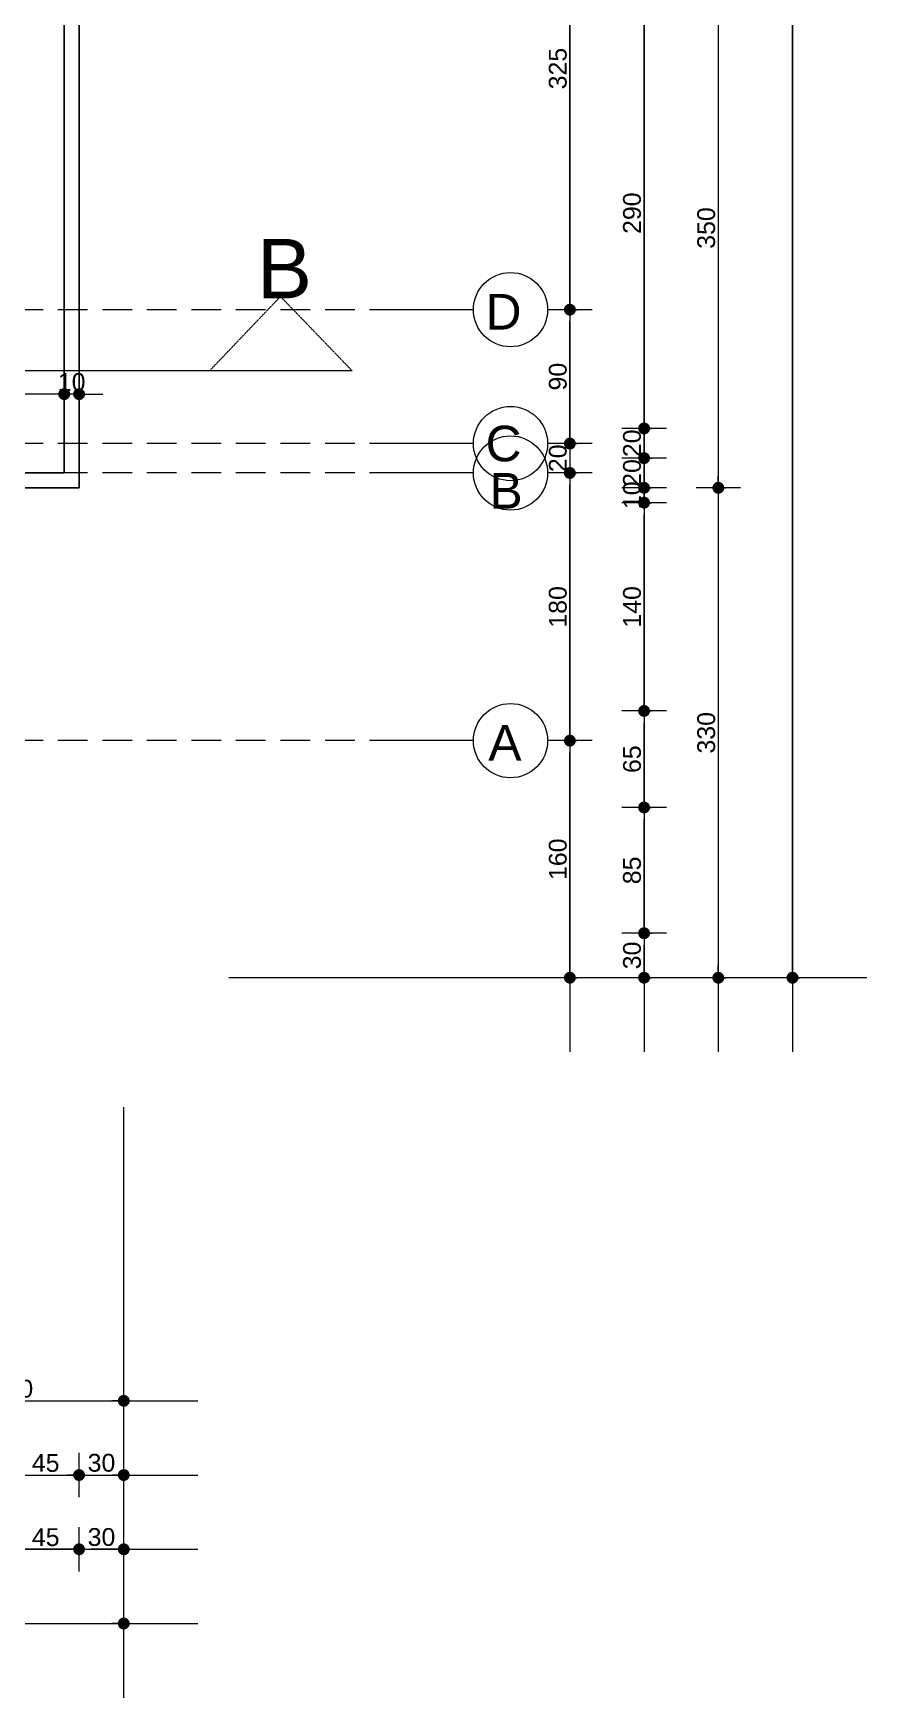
# Model space of a CAD drawing. Header units: millimetres. Extents: x 38129 to 72024, y -56282 to 16512.
# Drawn here: x 52773 to 53334, y -45595 to -44474 of the extents above; entities that cross this region are included whole.
import ezdxf

# ---------------------------------------------------------------- set-up
doc = ezdxf.new("R2010")
doc.units = ezdxf.units.MM
doc.linetypes.add('HIDDEN', pattern=[0.375, 0.25, -0.125])
for name, color, linetype, lineweight in [('AKS', 55, 'HIDDEN', 0), ('DIŞÖLÇÜ', 37, 'Continuous', 0), ('pencere+KAPI', 1, 'Continuous', 0), ('ölçü İÇ', 31, 'Continuous', 0)]:
    doc.layers.add(name, color=color, linetype=linetype, lineweight=lineweight)
doc.layers.add('balkon', color=171, linetype='Continuous')
doc.layers.add('tefriş', color=42, linetype='Continuous')
doc.styles.add('icdisolcu_yazi', font='arial.ttf')
doc.styles.get("Standard").update_dxf_attribs({"font": 'arial.ttf'})
doc.dimstyles.new('İç Ölçü', dxfattribs={"dimtxt": 12, "dimasz": 8, "dimexe": 5, "dimexo": 0, "dimgap": 2, "dimtad": 1, "dimdec": 0, "dimzin": 12, "dimdsep": 46, "dimtxsty": 'icdisolcu_yazi', "dimblk": 'DOT', "dimcen": 8, "dimdle": 5, "dimclrd": 256, "dimclre": 256, "dimclrt": 7, "dimadec": 0, "dimazin": 3, "dimtfac": 1, "dimtdec": 0, "dimtix": 1, "dimtmove": 2, "dimatfit": 3, "dimldrblk": 'DOT', "dimfxl": 0, "dimtolj": 1, "dimtzin": 0, "dimlwd": -1, "dimlwe": -1, "dimarcsym": 0})

# ---------------------------------------------------------------- blocks, each defined once
blk = doc.blocks.new('_Dot')
at = {"color": 0, "lineweight": -2}
blk.add_line((-0.5, 0), (-1, 0), dxfattribs=at)
at = {"color": 0, "lineweight": 30, "const_width": 0.5}
blk.add_lwpolyline([(-0.25, 0, 1), (0.25, 0, 1)], format="xyb", close=True, dxfattribs=at)
blk = doc.blocks.new('*D1565')
at = {"layer": 'Defpoints', "color": 0, "lineweight": 120, "transparency": 16777216}
for p in [(53134.2, -44950.7), (53134.2, -44950.7), (53134.2, -45110.4)]:
    blk.add_point(p, dxfattribs=at)
at = {"layer": 'DIŞÖLÇÜ', "transparency": 16777216}
for p, q in [((53134.2, -44950.7), (53139.2, -44950.7)), ((53134.2, -45110.4), (53139.2, -45110.4))]:
    blk.add_line(p, q, dxfattribs=at)
at = {"layer": 'DIŞÖLÇÜ', "linetype": 'Continuous', "transparency": 16777216}
blk.add_line((53134.2, -45102.4), (53134.2, -44958.7), dxfattribs=at)
at = {"layer": 'DIŞÖLÇÜ', "transparency": 16777216, "xscale": 8, "yscale": 8, "zscale": 8}
for p, rotation in [((53134.2, -44950.7), 90), ((53134.2, -45110.4), 270)]:
    blk.add_blockref('_Dot', p, dxfattribs=dict(at, rotation=rotation))
at = {"layer": 'DIŞÖLÇÜ', "color": 7, "transparency": 16777216, "insert": (53126.1, -45030.6), "char_height": 12, "attachment_point": 5, "rotation": 90, "style": 'icdisolcu_yazi'}
blk.add_mtext('\\A1;160', dxfattribs=at)
blk = doc.blocks.new('*D1566')
at = {"layer": 'Defpoints', "color": 0, "lineweight": 120, "transparency": 16777216}
for p in [(53134.2, -44770.4), (53134.2, -44770.4), (53134.2, -44950.7)]:
    blk.add_point(p, dxfattribs=at)
at = {"layer": 'DIŞÖLÇÜ', "transparency": 16777216}
for p, q in [((53134.2, -44770.4), (53139.2, -44770.4)), ((53134.2, -44950.7), (53139.2, -44950.7))]:
    blk.add_line(p, q, dxfattribs=at)
at = {"layer": 'DIŞÖLÇÜ', "linetype": 'Continuous', "transparency": 16777216}
blk.add_line((53134.2, -44942.7), (53134.2, -44778.4), dxfattribs=at)
at = {"layer": 'DIŞÖLÇÜ', "transparency": 16777216, "xscale": 8, "yscale": 8, "zscale": 8}
for p, rotation in [((53134.2, -44770.4), 90), ((53134.2, -44950.7), 270)]:
    blk.add_blockref('_Dot', p, dxfattribs=dict(at, rotation=rotation))
at = {"layer": 'DIŞÖLÇÜ', "color": 7, "transparency": 16777216, "insert": (53126.1, -44860.6), "char_height": 12, "attachment_point": 5, "rotation": 90, "style": 'icdisolcu_yazi'}
blk.add_mtext('\\A1;180', dxfattribs=at)
blk = doc.blocks.new('*D1567')
at = {"layer": 'Defpoints', "color": 0, "lineweight": 120, "transparency": 16777216}
for p in [(53134.2, -44660.4), (53134.2, -44660.4), (53134.2, -44750.6)]:
    blk.add_point(p, dxfattribs=at)
at = {"layer": 'DIŞÖLÇÜ', "transparency": 16777216}
for p, q in [((53134.2, -44660.4), (53139.2, -44660.4)), ((53134.2, -44750.6), (53139.2, -44750.6))]:
    blk.add_line(p, q, dxfattribs=at)
at = {"layer": 'DIŞÖLÇÜ', "linetype": 'Continuous', "transparency": 16777216}
blk.add_line((53134.2, -44742.6), (53134.2, -44668.4), dxfattribs=at)
at = {"layer": 'DIŞÖLÇÜ', "transparency": 16777216, "xscale": 8, "yscale": 8, "zscale": 8}
for p, rotation in [((53134.2, -44660.4), 90), ((53134.2, -44750.6), 270)]:
    blk.add_blockref('_Dot', p, dxfattribs=dict(at, rotation=rotation))
at = {"layer": 'DIŞÖLÇÜ', "color": 7, "transparency": 16777216, "insert": (53126.1, -44705.5), "char_height": 12, "attachment_point": 5, "rotation": 90, "style": 'icdisolcu_yazi'}
blk.add_mtext('\\A1;90', dxfattribs=at)
blk = doc.blocks.new('*D1568')
at = {"layer": 'Defpoints', "color": 0, "lineweight": 120, "transparency": 16777216}
for p in [(53134.2, -44335.6), (53134.2, -44335.6), (53134.2, -44660.4)]:
    blk.add_point(p, dxfattribs=at)
at = {"layer": 'DIŞÖLÇÜ', "transparency": 16777216}
for p, q in [((53134.2, -44335.6), (53139.2, -44335.6)), ((53134.2, -44660.4), (53139.2, -44660.4))]:
    blk.add_line(p, q, dxfattribs=at)
at = {"layer": 'DIŞÖLÇÜ', "linetype": 'Continuous', "transparency": 16777216}
blk.add_line((53134.2, -44652.4), (53134.2, -44343.6), dxfattribs=at)
at = {"layer": 'DIŞÖLÇÜ', "transparency": 16777216, "xscale": 8, "yscale": 8, "zscale": 8}
for p, rotation in [((53134.2, -44335.6), 90), ((53134.2, -44660.4), 270)]:
    blk.add_blockref('_Dot', p, dxfattribs=dict(at, rotation=rotation))
at = {"layer": 'DIŞÖLÇÜ', "color": 7, "transparency": 16777216, "insert": (53126.1, -44498), "char_height": 12, "attachment_point": 5, "rotation": 90, "style": 'icdisolcu_yazi'}
blk.add_mtext('\\A1;325', dxfattribs=at)
blk = doc.blocks.new('*D1577')
at = {"layer": 'Defpoints', "color": 0, "lineweight": 120, "transparency": 16777216}
for p in [(53134.2, -44750.6), (53134.2, -44770.4), (53134.2, -44770.4)]:
    blk.add_point(p, dxfattribs=at)
at = {"layer": 'DIŞÖLÇÜ', "linetype": 'Continuous', "transparency": 16777216}
for p, q in [((53134.2, -44742.6), (53134.2, -44734.6)), ((53134.2, -44750.6), (53134.2, -44770.4)), ((53134.2, -44778.4), (53134.2, -44786.4))]:
    blk.add_line(p, q, dxfattribs=at)
at = {"layer": 'DIŞÖLÇÜ', "transparency": 16777216}
for p, q in [((53134.2, -44750.6), (53139.2, -44750.6)), ((53134.2, -44770.4), (53139.2, -44770.4))]:
    blk.add_line(p, q, dxfattribs=at)
at = {"layer": 'DIŞÖLÇÜ', "transparency": 16777216, "xscale": 8, "yscale": 8, "zscale": 8}
for p, rotation in [((53134.2, -44750.6), 270), ((53134.2, -44770.4), 90)]:
    blk.add_blockref('_Dot', p, dxfattribs=dict(at, rotation=rotation))
at = {"layer": 'DIŞÖLÇÜ', "color": 7, "transparency": 16777216, "insert": (53126.1, -44760.5), "char_height": 12, "attachment_point": 5, "rotation": 90, "style": 'icdisolcu_yazi'}
blk.add_mtext('\\A1;20', dxfattribs=at)
blk = doc.blocks.new('*D1606')
at = {"layer": 'Defpoints', "color": 0, "lineweight": 120, "transparency": 16777216}
for p in [(52683.6, -45395.4), (52833.6, -45395.4), (52833.6, -45395.4)]:
    blk.add_point(p, dxfattribs=at)
at = {"layer": 'DIŞÖLÇÜ', "transparency": 16777216}
for p, q in [((52683.6, -45395.4), (52683.6, -45390.4)), ((52833.6, -45395.4), (52833.6, -45390.4))]:
    blk.add_line(p, q, dxfattribs=at)
at = {"layer": 'DIŞÖLÇÜ', "linetype": 'Continuous', "transparency": 16777216}
blk.add_line((52691.6, -45395.4), (52825.6, -45395.4), dxfattribs=at)
at = {"layer": 'DIŞÖLÇÜ', "transparency": 16777216, "xscale": 8, "yscale": 8, "zscale": 8, "rotation": 180}
blk.add_blockref('_Dot', (52683.6, -45395.4), dxfattribs=at)
at = {"layer": 'DIŞÖLÇÜ', "transparency": 16777216, "xscale": 8, "yscale": 8, "zscale": 8}
blk.add_blockref('_Dot', (52833.6, -45395.4), dxfattribs=at)
at = {"layer": 'DIŞÖLÇÜ', "color": 7, "transparency": 16777216, "insert": (52758.6, -45387.3), "char_height": 12, "attachment_point": 5, "style": 'icdisolcu_yazi'}
blk.add_mtext('\\A1;150', dxfattribs=at)
blk = doc.blocks.new('*D1622')
at = {"layer": 'Defpoints', "color": 0, "lineweight": 120, "transparency": 16777216}
for p in [(52758.4, -45445.4), (52803.5, -45445.4), (52803.5, -45445.4)]:
    blk.add_point(p, dxfattribs=at)
at = {"layer": 'DIŞÖLÇÜ', "transparency": 16777216}
for p, q in [((52758.4, -45445.4), (52758.4, -45440.4)), ((52803.5, -45445.4), (52803.5, -45440.4))]:
    blk.add_line(p, q, dxfattribs=at)
at = {"layer": 'DIŞÖLÇÜ', "linetype": 'Continuous', "transparency": 16777216}
blk.add_line((52766.4, -45445.4), (52795.5, -45445.4), dxfattribs=at)
at = {"layer": 'DIŞÖLÇÜ', "transparency": 16777216, "xscale": 8, "yscale": 8, "zscale": 8, "rotation": 180}
blk.add_blockref('_Dot', (52758.4, -45445.4), dxfattribs=at)
at = {"layer": 'DIŞÖLÇÜ', "transparency": 16777216, "xscale": 8, "yscale": 8, "zscale": 8}
blk.add_blockref('_Dot', (52803.5, -45445.4), dxfattribs=at)
at = {"layer": 'DIŞÖLÇÜ', "color": 7, "transparency": 16777216, "insert": (52781, -45437.3), "char_height": 12, "attachment_point": 5, "style": 'icdisolcu_yazi'}
blk.add_mtext('\\A1;45', dxfattribs=at)
blk = doc.blocks.new('*D1623')
at = {"layer": 'Defpoints', "color": 0, "lineweight": 120, "transparency": 16777216}
for p in [(52803.5, -45445.4), (52833.6, -45445.4), (52833.6, -45445.4)]:
    blk.add_point(p, dxfattribs=at)
at = {"layer": 'DIŞÖLÇÜ', "transparency": 16777216}
for p, q in [((52803.5, -45445.4), (52803.5, -45440.4)), ((52833.6, -45445.4), (52833.6, -45440.4))]:
    blk.add_line(p, q, dxfattribs=at)
at = {"layer": 'DIŞÖLÇÜ', "linetype": 'Continuous', "transparency": 16777216}
blk.add_line((52811.5, -45445.4), (52825.6, -45445.4), dxfattribs=at)
at = {"layer": 'DIŞÖLÇÜ', "transparency": 16777216, "xscale": 8, "yscale": 8, "zscale": 8, "rotation": 180}
blk.add_blockref('_Dot', (52803.5, -45445.4), dxfattribs=at)
at = {"layer": 'DIŞÖLÇÜ', "transparency": 16777216, "xscale": 8, "yscale": 8, "zscale": 8}
blk.add_blockref('_Dot', (52833.6, -45445.4), dxfattribs=at)
at = {"layer": 'DIŞÖLÇÜ', "color": 7, "transparency": 16777216, "insert": (52818.6, -45437.2), "char_height": 12, "attachment_point": 5, "style": 'icdisolcu_yazi'}
blk.add_mtext('\\A1;30', dxfattribs=at)
blk = doc.blocks.new('*D1624')
at = {"layer": 'Defpoints', "color": 0, "lineweight": 120, "transparency": 16777216}
for p in [(52803.5, -45495.4), (52803.5, -45495.4), (52833.6, -45495.4)]:
    blk.add_point(p, dxfattribs=at)
at = {"layer": 'DIŞÖLÇÜ', "transparency": 16777216}
for p, q in [((52803.5, -45495.4), (52803.5, -45490.4)), ((52833.6, -45495.4), (52833.6, -45490.4))]:
    blk.add_line(p, q, dxfattribs=at)
at = {"layer": 'DIŞÖLÇÜ', "linetype": 'Continuous', "transparency": 16777216}
blk.add_line((52825.6, -45495.4), (52811.5, -45495.4), dxfattribs=at)
at = {"layer": 'DIŞÖLÇÜ', "transparency": 16777216, "xscale": 8, "yscale": 8, "zscale": 8, "rotation": 180}
blk.add_blockref('_Dot', (52803.5, -45495.4), dxfattribs=at)
at = {"layer": 'DIŞÖLÇÜ', "transparency": 16777216, "xscale": 8, "yscale": 8, "zscale": 8}
blk.add_blockref('_Dot', (52833.6, -45495.4), dxfattribs=at)
at = {"layer": 'DIŞÖLÇÜ', "color": 7, "transparency": 16777216, "insert": (52818.6, -45487.2), "char_height": 12, "attachment_point": 5, "style": 'icdisolcu_yazi'}
blk.add_mtext('\\A1;30', dxfattribs=at)
blk = doc.blocks.new('*D1625')
at = {"layer": 'Defpoints', "color": 0, "lineweight": 120, "transparency": 16777216}
for p in [(52758.4, -45495.4), (52758.4, -45495.4), (52803.5, -45495.4)]:
    blk.add_point(p, dxfattribs=at)
at = {"layer": 'DIŞÖLÇÜ', "transparency": 16777216}
for p, q in [((52758.4, -45495.4), (52758.4, -45490.4)), ((52803.5, -45495.4), (52803.5, -45490.4))]:
    blk.add_line(p, q, dxfattribs=at)
at = {"layer": 'DIŞÖLÇÜ', "linetype": 'Continuous', "transparency": 16777216}
blk.add_line((52795.5, -45495.4), (52766.4, -45495.4), dxfattribs=at)
at = {"layer": 'DIŞÖLÇÜ', "transparency": 16777216, "xscale": 8, "yscale": 8, "zscale": 8, "rotation": 180}
blk.add_blockref('_Dot', (52758.4, -45495.4), dxfattribs=at)
at = {"layer": 'DIŞÖLÇÜ', "transparency": 16777216, "xscale": 8, "yscale": 8, "zscale": 8}
blk.add_blockref('_Dot', (52803.5, -45495.4), dxfattribs=at)
at = {"layer": 'DIŞÖLÇÜ', "color": 7, "transparency": 16777216, "insert": (52781, -45487.3), "char_height": 12, "attachment_point": 5, "style": 'icdisolcu_yazi'}
blk.add_mtext('\\A1;45', dxfattribs=at)
blk = doc.blocks.new('*D1633')
at = {"layer": 'Defpoints', "color": 0, "lineweight": 120, "transparency": 16777216}
for p in [(51178.5, -45545.4), (52833.6, -45545.4), (52833.6, -45545.4)]:
    blk.add_point(p, dxfattribs=at)
at = {"layer": 'DIŞÖLÇÜ', "transparency": 16777216}
for p, q in [((51178.5, -45545.4), (51178.5, -45540.4)), ((52833.6, -45545.4), (52833.6, -45540.4))]:
    blk.add_line(p, q, dxfattribs=at)
at = {"layer": 'DIŞÖLÇÜ', "linetype": 'Continuous', "transparency": 16777216}
blk.add_line((51186.5, -45545.4), (52825.6, -45545.4), dxfattribs=at)
at = {"layer": 'DIŞÖLÇÜ', "transparency": 16777216, "xscale": 8, "yscale": 8, "zscale": 8, "rotation": 180}
blk.add_blockref('_Dot', (51178.5, -45545.4), dxfattribs=at)
at = {"layer": 'DIŞÖLÇÜ', "transparency": 16777216, "xscale": 8, "yscale": 8, "zscale": 8}
blk.add_blockref('_Dot', (52833.6, -45545.4), dxfattribs=at)
at = {"layer": 'DIŞÖLÇÜ', "color": 7, "transparency": 16777216, "insert": (52006.1, -45537.3), "char_height": 12, "attachment_point": 5, "style": 'icdisolcu_yazi'}
blk.add_mtext('\\A1;1655', dxfattribs=at)
blk = doc.blocks.new('*D1678')
at = {"layer": 'Defpoints', "color": 0, "lineweight": 120, "transparency": 16777216}
for p in [(53184.2, -45080.4), (53184.2, -45080.4), (53184.2, -45110.4)]:
    blk.add_point(p, dxfattribs=at)
at = {"layer": 'DIŞÖLÇÜ', "transparency": 16777216}
for p, q in [((53184.2, -45080.4), (53189.2, -45080.4)), ((53184.2, -45110.4), (53189.2, -45110.4))]:
    blk.add_line(p, q, dxfattribs=at)
at = {"layer": 'DIŞÖLÇÜ', "linetype": 'Continuous', "transparency": 16777216}
blk.add_line((53184.2, -45102.4), (53184.2, -45088.4), dxfattribs=at)
at = {"layer": 'DIŞÖLÇÜ', "transparency": 16777216, "xscale": 8, "yscale": 8, "zscale": 8}
for p, rotation in [((53184.2, -45080.4), 90), ((53184.2, -45110.4), 270)]:
    blk.add_blockref('_Dot', p, dxfattribs=dict(at, rotation=rotation))
at = {"layer": 'DIŞÖLÇÜ', "color": 7, "transparency": 16777216, "insert": (53176.1, -45095.4), "char_height": 12, "attachment_point": 5, "rotation": 90, "style": 'icdisolcu_yazi'}
blk.add_mtext('\\A1;30', dxfattribs=at)
blk = doc.blocks.new('*D1679')
at = {"layer": 'Defpoints', "color": 0, "lineweight": 120, "transparency": 16777216}
for p in [(53184.2, -44995.7), (53184.2, -44995.7), (53184.2, -45080.4)]:
    blk.add_point(p, dxfattribs=at)
at = {"layer": 'DIŞÖLÇÜ', "transparency": 16777216}
for p, q in [((53184.2, -44995.7), (53189.2, -44995.7)), ((53184.2, -45080.4), (53189.2, -45080.4))]:
    blk.add_line(p, q, dxfattribs=at)
at = {"layer": 'DIŞÖLÇÜ', "linetype": 'Continuous', "transparency": 16777216}
blk.add_line((53184.2, -45072.4), (53184.2, -45003.7), dxfattribs=at)
at = {"layer": 'DIŞÖLÇÜ', "transparency": 16777216, "xscale": 8, "yscale": 8, "zscale": 8}
for p, rotation in [((53184.2, -44995.7), 90), ((53184.2, -45080.4), 270)]:
    blk.add_blockref('_Dot', p, dxfattribs=dict(at, rotation=rotation))
at = {"layer": 'DIŞÖLÇÜ', "color": 7, "transparency": 16777216, "insert": (53176.1, -45038.1), "char_height": 12, "attachment_point": 5, "rotation": 90, "style": 'icdisolcu_yazi'}
blk.add_mtext('\\A1;85', dxfattribs=at)
blk = doc.blocks.new('*D1680')
at = {"layer": 'Defpoints', "color": 0, "lineweight": 120, "transparency": 16777216}
for p in [(53184.2, -44930.7), (53184.2, -44930.7), (53184.2, -44995.7)]:
    blk.add_point(p, dxfattribs=at)
at = {"layer": 'DIŞÖLÇÜ', "transparency": 16777216}
for p, q in [((53184.2, -44930.7), (53189.2, -44930.7)), ((53184.2, -44995.7), (53189.2, -44995.7))]:
    blk.add_line(p, q, dxfattribs=at)
at = {"layer": 'DIŞÖLÇÜ', "linetype": 'Continuous', "transparency": 16777216}
blk.add_line((53184.2, -44987.7), (53184.2, -44938.7), dxfattribs=at)
at = {"layer": 'DIŞÖLÇÜ', "transparency": 16777216, "xscale": 8, "yscale": 8, "zscale": 8}
for p, rotation in [((53184.2, -44930.7), 90), ((53184.2, -44995.7), 270)]:
    blk.add_blockref('_Dot', p, dxfattribs=dict(at, rotation=rotation))
at = {"layer": 'DIŞÖLÇÜ', "color": 7, "transparency": 16777216, "insert": (53176.1, -44963.2), "char_height": 12, "attachment_point": 5, "rotation": 90, "style": 'icdisolcu_yazi'}
blk.add_mtext('\\A1;65', dxfattribs=at)
blk = doc.blocks.new('*D1681')
at = {"layer": 'Defpoints', "color": 0, "lineweight": 120, "transparency": 16777216}
for p in [(53184.2, -44790.4), (53184.2, -44790.4), (53184.2, -44930.7)]:
    blk.add_point(p, dxfattribs=at)
at = {"layer": 'DIŞÖLÇÜ', "transparency": 16777216}
for p, q in [((53184.2, -44790.4), (53189.2, -44790.4)), ((53184.2, -44930.7), (53189.2, -44930.7))]:
    blk.add_line(p, q, dxfattribs=at)
at = {"layer": 'DIŞÖLÇÜ', "linetype": 'Continuous', "transparency": 16777216}
blk.add_line((53184.2, -44922.7), (53184.2, -44798.4), dxfattribs=at)
at = {"layer": 'DIŞÖLÇÜ', "transparency": 16777216, "xscale": 8, "yscale": 8, "zscale": 8}
for p, rotation in [((53184.2, -44790.4), 90), ((53184.2, -44930.7), 270)]:
    blk.add_blockref('_Dot', p, dxfattribs=dict(at, rotation=rotation))
at = {"layer": 'DIŞÖLÇÜ', "color": 7, "transparency": 16777216, "insert": (53176.1, -44860.6), "char_height": 12, "attachment_point": 5, "rotation": 90, "style": 'icdisolcu_yazi'}
blk.add_mtext('\\A1;140', dxfattribs=at)
blk = doc.blocks.new('*D1682')
at = {"layer": 'Defpoints', "color": 0, "lineweight": 120, "transparency": 16777216}
for p in [(53184.2, -44780.4), (53184.2, -44780.4), (53184.2, -44790.4)]:
    blk.add_point(p, dxfattribs=at)
at = {"layer": 'DIŞÖLÇÜ', "linetype": 'Continuous', "transparency": 16777216}
for p, q in [((53184.2, -44772.4), (53184.2, -44764.4)), ((53184.2, -44790.4), (53184.2, -44780.4)), ((53184.2, -44798.4), (53184.2, -44806.4))]:
    blk.add_line(p, q, dxfattribs=at)
at = {"layer": 'DIŞÖLÇÜ', "transparency": 16777216}
for p, q in [((53184.2, -44780.4), (53189.2, -44780.4)), ((53184.2, -44790.4), (53189.2, -44790.4))]:
    blk.add_line(p, q, dxfattribs=at)
at = {"layer": 'DIŞÖLÇÜ', "transparency": 16777216, "xscale": 8, "yscale": 8, "zscale": 8}
for p, rotation in [((53184.2, -44780.4), 270), ((53184.2, -44790.4), 90)]:
    blk.add_blockref('_Dot', p, dxfattribs=dict(at, rotation=rotation))
at = {"layer": 'DIŞÖLÇÜ', "color": 7, "transparency": 16777216, "insert": (53176.1, -44785.4), "char_height": 12, "attachment_point": 5, "rotation": 90, "style": 'icdisolcu_yazi'}
blk.add_mtext('\\A1;10', dxfattribs=at)
blk = doc.blocks.new('*D1683')
at = {"layer": 'Defpoints', "color": 0, "lineweight": 120, "transparency": 16777216}
for p in [(53184.2, -44760.4), (53184.2, -44760.4), (53184.2, -44780.4)]:
    blk.add_point(p, dxfattribs=at)
at = {"layer": 'DIŞÖLÇÜ', "linetype": 'Continuous', "transparency": 16777216}
for p, q in [((53184.2, -44752.4), (53184.2, -44744.4)), ((53184.2, -44780.4), (53184.2, -44760.4)), ((53184.2, -44788.4), (53184.2, -44796.4))]:
    blk.add_line(p, q, dxfattribs=at)
at = {"layer": 'DIŞÖLÇÜ', "transparency": 16777216}
for p, q in [((53184.2, -44760.4), (53189.2, -44760.4)), ((53184.2, -44780.4), (53189.2, -44780.4))]:
    blk.add_line(p, q, dxfattribs=at)
at = {"layer": 'DIŞÖLÇÜ', "transparency": 16777216, "xscale": 8, "yscale": 8, "zscale": 8}
for p, rotation in [((53184.2, -44760.4), 270), ((53184.2, -44780.4), 90)]:
    blk.add_blockref('_Dot', p, dxfattribs=dict(at, rotation=rotation))
at = {"layer": 'DIŞÖLÇÜ', "color": 7, "transparency": 16777216, "insert": (53176.1, -44770.4), "char_height": 12, "attachment_point": 5, "rotation": 90, "style": 'icdisolcu_yazi'}
blk.add_mtext('\\A1;20', dxfattribs=at)
blk = doc.blocks.new('*D1684')
at = {"layer": 'Defpoints', "color": 0, "lineweight": 120, "transparency": 16777216}
for p in [(53184.2, -44740.4), (53184.2, -44740.4), (53184.2, -44760.4)]:
    blk.add_point(p, dxfattribs=at)
at = {"layer": 'DIŞÖLÇÜ', "linetype": 'Continuous', "transparency": 16777216}
for p, q in [((53184.2, -44732.4), (53184.2, -44724.4)), ((53184.2, -44760.4), (53184.2, -44740.4)), ((53184.2, -44768.4), (53184.2, -44776.4))]:
    blk.add_line(p, q, dxfattribs=at)
at = {"layer": 'DIŞÖLÇÜ', "transparency": 16777216}
for p, q in [((53184.2, -44740.4), (53189.2, -44740.4)), ((53184.2, -44760.4), (53189.2, -44760.4))]:
    blk.add_line(p, q, dxfattribs=at)
at = {"layer": 'DIŞÖLÇÜ', "transparency": 16777216, "xscale": 8, "yscale": 8, "zscale": 8}
for p, rotation in [((53184.2, -44740.4), 270), ((53184.2, -44760.4), 90)]:
    blk.add_blockref('_Dot', p, dxfattribs=dict(at, rotation=rotation))
at = {"layer": 'DIŞÖLÇÜ', "color": 7, "transparency": 16777216, "insert": (53176.1, -44750.4), "char_height": 12, "attachment_point": 5, "rotation": 90, "style": 'icdisolcu_yazi'}
blk.add_mtext('\\A1;20', dxfattribs=at)
blk = doc.blocks.new('*D1685')
at = {"layer": 'Defpoints', "color": 0, "lineweight": 120, "transparency": 16777216}
for p in [(53184.2, -44450.4), (53184.2, -44450.4), (53184.2, -44740.4)]:
    blk.add_point(p, dxfattribs=at)
at = {"layer": 'DIŞÖLÇÜ', "transparency": 16777216}
for p, q in [((53184.2, -44450.4), (53189.2, -44450.4)), ((53184.2, -44740.4), (53189.2, -44740.4))]:
    blk.add_line(p, q, dxfattribs=at)
at = {"layer": 'DIŞÖLÇÜ', "linetype": 'Continuous', "transparency": 16777216}
blk.add_line((53184.2, -44732.4), (53184.2, -44458.4), dxfattribs=at)
at = {"layer": 'DIŞÖLÇÜ', "transparency": 16777216, "xscale": 8, "yscale": 8, "zscale": 8}
for p, rotation in [((53184.2, -44450.4), 90), ((53184.2, -44740.4), 270)]:
    blk.add_blockref('_Dot', p, dxfattribs=dict(at, rotation=rotation))
at = {"layer": 'DIŞÖLÇÜ', "color": 7, "transparency": 16777216, "insert": (53176.1, -44595.4), "char_height": 12, "attachment_point": 5, "rotation": 90, "style": 'icdisolcu_yazi'}
blk.add_mtext('\\A1;290', dxfattribs=at)
blk = doc.blocks.new('*D1710')
at = {"layer": 'Defpoints', "color": 0, "lineweight": 120, "transparency": 16777216}
for p in [(53234.2, -44430.4), (53234.2, -44780.4), (53234.2, -44780.4)]:
    blk.add_point(p, dxfattribs=at)
at = {"layer": 'DIŞÖLÇÜ', "transparency": 16777216}
for p, q in [((53234.2, -44430.4), (53239.2, -44430.4)), ((53234.2, -44780.4), (53239.2, -44780.4))]:
    blk.add_line(p, q, dxfattribs=at)
at = {"layer": 'DIŞÖLÇÜ', "linetype": 'Continuous', "transparency": 16777216}
blk.add_line((53234.2, -44438.4), (53234.2, -44772.4), dxfattribs=at)
at = {"layer": 'DIŞÖLÇÜ', "transparency": 16777216, "xscale": 8, "yscale": 8, "zscale": 8}
for p, rotation in [((53234.2, -44430.4), 90), ((53234.2, -44780.4), 270)]:
    blk.add_blockref('_Dot', p, dxfattribs=dict(at, rotation=rotation))
at = {"layer": 'DIŞÖLÇÜ', "color": 7, "transparency": 16777216, "insert": (53226.1, -44605.4), "char_height": 12, "attachment_point": 5, "rotation": 90, "style": 'icdisolcu_yazi'}
blk.add_mtext('\\A1;350', dxfattribs=at)
blk = doc.blocks.new('*D1711')
at = {"layer": 'Defpoints', "color": 0, "lineweight": 120, "transparency": 16777216}
for p in [(53234.2, -44780.4), (53234.2, -45110.4), (53234.2, -45110.4)]:
    blk.add_point(p, dxfattribs=at)
at = {"layer": 'DIŞÖLÇÜ', "transparency": 16777216}
for p, q in [((53234.2, -44780.4), (53239.2, -44780.4)), ((53234.2, -45110.4), (53239.2, -45110.4))]:
    blk.add_line(p, q, dxfattribs=at)
at = {"layer": 'DIŞÖLÇÜ', "linetype": 'Continuous', "transparency": 16777216}
blk.add_line((53234.2, -44788.4), (53234.2, -45102.4), dxfattribs=at)
at = {"layer": 'DIŞÖLÇÜ', "transparency": 16777216, "xscale": 8, "yscale": 8, "zscale": 8}
for p, rotation in [((53234.2, -44780.4), 90), ((53234.2, -45110.4), 270)]:
    blk.add_blockref('_Dot', p, dxfattribs=dict(at, rotation=rotation))
at = {"layer": 'DIŞÖLÇÜ', "color": 7, "transparency": 16777216, "insert": (53226.1, -44945.4), "char_height": 12, "attachment_point": 5, "rotation": 90, "style": 'icdisolcu_yazi'}
blk.add_mtext('\\A1;330', dxfattribs=at)
blk = doc.blocks.new('*D1712')
at = {"layer": 'Defpoints', "color": 0, "lineweight": 120, "transparency": 16777216}
for p in [(53284.2, -43090.4), (53284.2, -43090.4), (53284.2, -45110.4)]:
    blk.add_point(p, dxfattribs=at)
at = {"layer": 'DIŞÖLÇÜ', "transparency": 16777216}
for p, q in [((53284.2, -43090.4), (53289.2, -43090.4)), ((53284.2, -45110.4), (53289.2, -45110.4))]:
    blk.add_line(p, q, dxfattribs=at)
at = {"layer": 'DIŞÖLÇÜ', "linetype": 'Continuous', "transparency": 16777216}
blk.add_line((53284.2, -45102.4), (53284.2, -43098.4), dxfattribs=at)
at = {"layer": 'DIŞÖLÇÜ', "transparency": 16777216, "xscale": 8, "yscale": 8, "zscale": 8}
for p, rotation in [((53284.2, -43090.4), 90), ((53284.2, -45110.4), 270)]:
    blk.add_blockref('_Dot', p, dxfattribs=dict(at, rotation=rotation))
at = {"layer": 'DIŞÖLÇÜ', "color": 7, "transparency": 16777216, "insert": (53276.1, -44100.4), "char_height": 12, "attachment_point": 5, "rotation": 90, "style": 'icdisolcu_yazi'}
blk.add_mtext('\\A1;2020', dxfattribs=at)
blk = doc.blocks.new('*D464')
at = {"layer": 'Defpoints', "color": 0, "lineweight": 120, "transparency": 16777216}
for p in [(52793.5, -44717.3), (52793.5, -44717.3), (52803.5, -44717.3)]:
    blk.add_point(p, dxfattribs=at)
at = {"layer": 'ölçü İÇ', "linetype": 'Continuous', "transparency": 16777216}
for p, q in [((52785.5, -44717.3), (52777.5, -44717.3)), ((52803.5, -44717.3), (52793.5, -44717.3)), ((52811.5, -44717.3), (52819.5, -44717.3))]:
    blk.add_line(p, q, dxfattribs=at)
at = {"layer": 'ölçü İÇ', "transparency": 16777216}
for p, q in [((52793.5, -44717.3), (52793.5, -44712.3)), ((52803.5, -44717.3), (52803.5, -44712.3))]:
    blk.add_line(p, q, dxfattribs=at)
at = {"layer": 'ölçü İÇ', "transparency": 16777216, "xscale": 8, "yscale": 8, "zscale": 8}
blk.add_blockref('_Dot', (52793.5, -44717.3), dxfattribs=at)
at = {"layer": 'ölçü İÇ', "transparency": 16777216, "xscale": 8, "yscale": 8, "zscale": 8, "rotation": 180}
blk.add_blockref('_Dot', (52803.5, -44717.3), dxfattribs=at)
at = {"layer": 'ölçü İÇ', "color": 7, "transparency": 16777216, "insert": (52798.5, -44709.2), "char_height": 12, "attachment_point": 5, "style": 'icdisolcu_yazi'}
blk.add_mtext('\\A1;10', dxfattribs=at)
blk = doc.blocks.new('*D465')
at = {"layer": 'Defpoints', "color": 0, "lineweight": 120, "transparency": 16777216}
for p in [(52528.7, -44717.3), (52793.5, -44717.3), (52528.7, -44740.4)]:
    blk.add_point(p, dxfattribs=at)
at = {"layer": 'ölçü İÇ', "transparency": 16777216}
for p, q in [((52528.7, -44722.3), (52528.7, -44712.3)), ((52793.5, -44717.3), (52793.5, -44712.3))]:
    blk.add_line(p, q, dxfattribs=at)
at = {"layer": 'ölçü İÇ', "linetype": 'Continuous', "transparency": 16777216}
blk.add_line((52785.5, -44717.3), (52536.7, -44717.3), dxfattribs=at)
at = {"layer": 'ölçü İÇ', "transparency": 16777216, "xscale": 8, "yscale": 8, "zscale": 8, "rotation": 180}
blk.add_blockref('_Dot', (52528.7, -44717.3), dxfattribs=at)
at = {"layer": 'ölçü İÇ', "transparency": 16777216, "xscale": 8, "yscale": 8, "zscale": 8}
blk.add_blockref('_Dot', (52793.5, -44717.3), dxfattribs=at)
at = {"layer": 'ölçü İÇ', "color": 7, "transparency": 16777216, "insert": (52661.1, -44709.2), "char_height": 12, "attachment_point": 5, "style": 'icdisolcu_yazi'}
blk.add_mtext('\\A1;265', dxfattribs=at)

msp = doc.modelspace()

# ---------------------------------------------------------------- linework, layer by layer
at = {"layer": 'AKS', "ltscale": 80}
for p, q in [((53019.2, -44660.4), (50939, -44660.4)), ((53019.2, -44750.6), (50939, -44750.6)), ((53019.2, -44770.4), (50939, -44770.4)), ((53019.2, -44950.7), (50939, -44950.7))]:
    msp.add_line(p, q, dxfattribs=at)
at = {"layer": 'balkon'}
for p, q in [((52793.5, -44430.4), (52793.5, -44770.4)), ((52803.5, -44430.4), (52803.5, -44780.4)), ((52803.5, -44430.4), (52803.5, -44780.4)), ((52758.4, -44770.4), (52793.5, -44770.4)), ((52758.4, -44780.4), (52803.5, -44780.4))]:
    msp.add_line(p, q, dxfattribs=at)
at = {"layer": 'DIŞÖLÇÜ'}
for p, q in [((53134.2, -43040.4), (53134.2, -45160.4)), ((53184.2, -43040.4), (53184.2, -45160.4)), ((53234.2, -43040.4), (53234.2, -45160.4)), ((53284.2, -43040.4), (53284.2, -45160.4)), ((53069.2, -44660.4), (53019.2, -44660.4)), ((53149.2, -44660.4), (53119.2, -44660.4)), ((53199.2, -44740.4), (53169.2, -44740.4)), ((53069.2, -44750.6), (53019.2, -44750.6)), ((53149.2, -44750.6), (53119.2, -44750.6)), ((53199.2, -44760.4), (53169.2, -44760.4)), ((53069.2, -44770.4), (53019.2, -44770.4)), ((53149.2, -44770.4), (53119.2, -44770.4)), ((53199.2, -44780.4), (53169.2, -44780.4)), ((53249.2, -44780.4), (53219.2, -44780.4)), ((53199.2, -44790.4), (53169.2, -44790.4)), ((53199.2, -44930.7), (53169.2, -44930.7)), ((53069.2, -44950.7), (53019.2, -44950.7)), ((53149.2, -44950.7), (53119.2, -44950.7)), ((53199.2, -44995.7), (53169.2, -44995.7)), ((53199.2, -45080.4), (53169.2, -45080.4)), ((53334.2, -45110.4), (52904.3, -45110.4)), ((53249.2, -45110.4), (53219.2, -45110.4)), ((52833.6, -45595.4), (52833.6, -45197.6)), ((51128.5, -45395.4), (52883.6, -45395.4)), ((52803.5, -45460.4), (52803.5, -45430.4)), ((51128.5, -45445.4), (52883.6, -45445.4)), ((52803.5, -45510.4), (52803.5, -45480.4)), ((51128.5, -45495.4), (52883.6, -45495.4)), ((51128.5, -45545.4), (52883.6, -45545.4))]:
    msp.add_line(p, q, dxfattribs=at)
for centre in [(53094.2, -44660.4), (53094.2, -44750.6), (53094.2, -44770.4), (53094.2, -44950.7)]:
    msp.add_circle(centre, 25, dxfattribs=at)
at = {"layer": 'pencere+KAPI', "linetype": 'HIDDEN'}
msp.add_line((52987.4, -44701.5), (50999, -44701.5), dxfattribs=at)
msp.add_lwpolyline([(52987.4, -44701.5), (52939.2, -44651.5), (52891.5, -44701.5)], dxfattribs=at)
msp.add_lwpolyline([(52987.4, -44701.5), (52939.2, -44651.5), (52891.5, -44701.5)], dxfattribs=at)
at = {"layer": 'tefriş', "color": 3, "lineweight": 15}
msp.add_lwpolyline([(52803.5, -44430.4), (52803.5, -44780.4), (52623.7, -44780.4), (52623.7, -44775.4), (52468.5, -44775.4), (52468.5, -45110.4), (52333.7, -45110.4), (52333.7, -45110.4), (51803.3, -45110.4), (51803.3, -45049.6), (51333.5, -45049.6), (51333.7, -44960.7), (51248.5, -44960.7), (51248.5, -44760.4), (51243.7, -44760.4), (51243.7, -44759.6), (51183.5, -44759.6), (51183.5, -43521.3)], dxfattribs=at)

# ---------------------------------------------------------------- texts
at = {"layer": 'DIŞÖLÇÜ', "char_height": 24, "width": 425.623, "attachment_point": 9, "rotation": 0}
for s, insert in [('D', (53101.6, -44673.8)), ('C', (53101.6, -44762.9)), ('B', (53102.4, -44794.4)), ('A', (53101.6, -44964.1))]:
    msp.add_mtext(s, dxfattribs=dict(at, insert=insert))
at = {"layer": 'pencere+KAPI', "linetype": 'HIDDEN', "insert": (52923.2, -44652.7), "char_height": 40, "width": 1884.499, "attachment_point": 7}
msp.add_mtext('B', dxfattribs=at)
msp.add_mtext('B', dxfattribs=at)

# ---------------------------------------------------------------- dimensions: what is measured, and where the dimension line sits
at = {"layer": 'DIŞÖLÇÜ'}
for base, p1, p2, picture, middle in [((53284.2, -43090.4), (53284.2, -45110.4), (53284.2, -43090.4), '*D1712', (53276.1, -44100.4)), ((53134.2, -44335.6), (53134.2, -44660.4), (53134.2, -44335.6), '*D1568', (53126.1, -44498)), ((53234.2, -44780.4), (53234.2, -44430.4), (53234.2, -44780.4), '*D1710', (53226.1, -44605.4)), ((53184.2, -44450.4), (53184.2, -44740.4), (53184.2, -44450.4), '*D1685', (53176.1, -44595.4)), ((53134.2, -44660.4), (53134.2, -44750.6), (53134.2, -44660.4), '*D1567', (53126.1, -44705.5)), ((53184.2, -44740.4), (53184.2, -44760.4), (53184.2, -44740.4), '*D1684', (53176.1, -44750.4)), ((53134.2, -44770.4), (53134.2, -44750.6), (53134.2, -44770.4), '*D1577', (53126.1, -44760.5)), ((53184.2, -44760.4), (53184.2, -44780.4), (53184.2, -44760.4), '*D1683', (53176.1, -44770.4)), ((53134.2, -44770.4), (53134.2, -44950.7), (53134.2, -44770.4), '*D1566', (53126.1, -44860.6)), ((53184.2, -44780.4), (53184.2, -44790.4), (53184.2, -44780.4), '*D1682', (53176.1, -44785.4)), ((53234.2, -45110.4), (53234.2, -44780.4), (53234.2, -45110.4), '*D1711', (53226.1, -44945.4)), ((53184.2, -44790.4), (53184.2, -44930.7), (53184.2, -44790.4), '*D1681', (53176.1, -44860.6)), ((53184.2, -44930.7), (53184.2, -44995.7), (53184.2, -44930.7), '*D1680', (53176.1, -44963.2)), ((53134.2, -44950.7), (53134.2, -45110.4), (53134.2, -44950.7), '*D1565', (53126.1, -45030.6)), ((53184.2, -44995.7), (53184.2, -45080.4), (53184.2, -44995.7), '*D1679', (53176.1, -45038.1)), ((53184.2, -45080.4), (53184.2, -45110.4), (53184.2, -45080.4), '*D1678', (53176.1, -45095.4))]:
    dim = msp.add_linear_dim(base=base, p1=p1, p2=p2, angle=90, dimstyle='İç Ölçü', dxfattribs=at)
    dim.commit()
    dim.dimension.update_dxf_attribs({"geometry": picture, "text_midpoint": middle})
for base, p1, p2, picture, middle in [((52833.6, -45395.4), (52683.6, -45395.4), (52833.6, -45395.4), '*D1606', (52758.6, -45387.3)), ((52803.5, -45445.4), (52758.4, -45445.4), (52803.5, -45445.4), '*D1622', (52781, -45437.3)), ((52833.6, -45445.4), (52803.5, -45445.4), (52833.6, -45445.4), '*D1623', (52818.6, -45437.2)), ((52758.4, -45495.4), (52803.5, -45495.4), (52758.4, -45495.4), '*D1625', (52781, -45487.3)), ((52803.5, -45495.4), (52833.6, -45495.4), (52803.5, -45495.4), '*D1624', (52818.6, -45487.2)), ((52833.6, -45545.4), (51178.5, -45545.4), (52833.6, -45545.4), '*D1633', (52006.1, -45537.3))]:
    dim = msp.add_linear_dim(base=base, p1=p1, p2=p2, dimstyle='İç Ölçü', dxfattribs=at)
    dim.commit()
    dim.dimension.update_dxf_attribs({"geometry": picture, "text_midpoint": middle})
at = {"layer": 'ölçü İÇ'}
for base, p1, p2, picture, middle in [((52528.7, -44717.3), (52793.5, -44717.3), (52528.7, -44740.4), '*D465', (52661.1, -44709.2)), ((52793.5, -44717.3), (52803.5, -44717.3), (52793.5, -44717.3), '*D464', (52798.5, -44709.2))]:
    dim = msp.add_linear_dim(base=base, p1=p1, p2=p2, dimstyle='İç Ölçü', dxfattribs=at)
    dim.commit()
    dim.dimension.update_dxf_attribs({"geometry": picture, "text_midpoint": middle})

doc.saveas('drawing.dxf')
